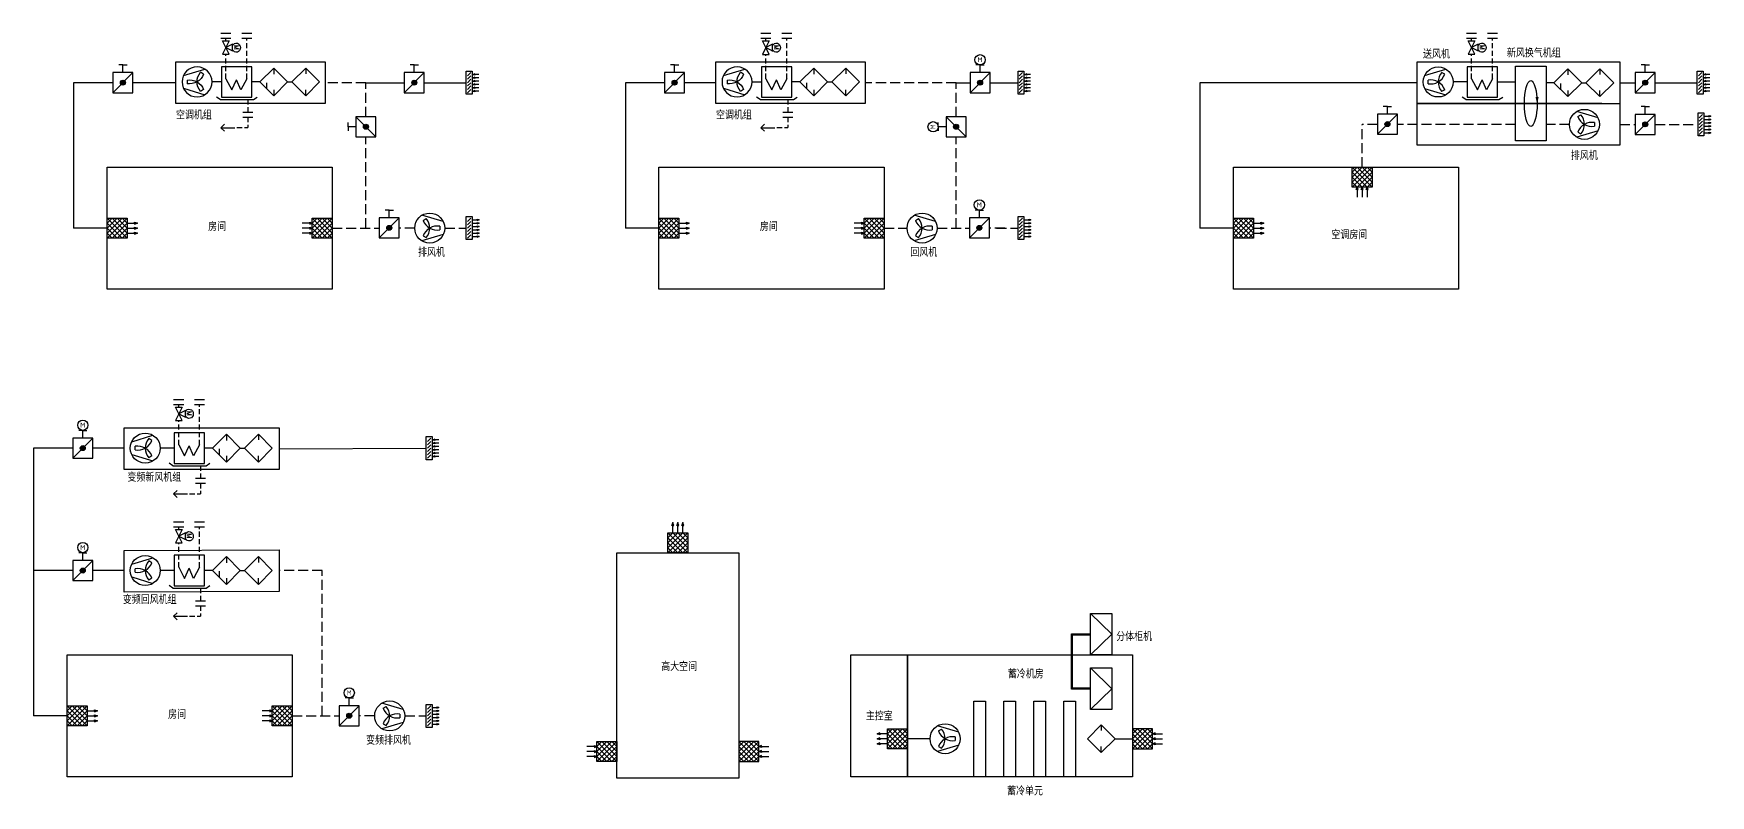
# Model space of a CAD drawing. Header units: inches. Extents: x 1044 to 2709, y -766 to 18.
# Drawn here: x 1871 to 2709, y -630 to -249 of the extents above; entities that cross this region are included whole.
import ezdxf
from ezdxf.enums import TextEntityAlignment as Align

# ---------------------------------------------------------------- set-up
doc = ezdxf.new("R2010")
doc.units = ezdxf.units.IN
doc.header["$MEASUREMENT"] = 0
doc.linetypes.add('DASHEDX2', pattern=[38.1, 25.4, -12.7])
doc.linetypes.add('DASHEDX3', pattern=[7, 5, -2])
for name, color, linetype in [('05Basic', 3, 'Continuous'), ('DUCT', 1, 'Continuous'), ('INST', 7, 'Continuous'), ('SB', 3, 'Continuous'), ('TBasic', 2, 'Continuous'), ('通风设备', 3, 'Continuous')]:
    doc.layers.add(name, color=color, linetype=linetype)
doc.styles.add('HZ', font='txt_____.ttf', dxfattribs={"width": 0.7, "bigfont": 'HZTXT'})
doc.styles.add('ISOCP', font='isocpeur.ttf')
doc.styles.add('romans', font='romans.shx', dxfattribs={"width": 0.7, "bigfont": 'hz.shx'})

# ---------------------------------------------------------------- blocks, each defined once
blk = doc.blocks.new('ms1861')
at = {"color": 0}
for p, q in [((0, 5), (10, -5)), ((0, -5), (10, 5)), ((0, -2.5), (7.5, 5)), ((0, 0), (5, 5)), ((0, 2.5), (2.5, 5)), ((0, 5), (10, 5)), ((0, -5), (0, 5)), ((0, 2.5), (0, 5)), ((0, 2.5), (0, 5)), ((0, 2.5), (7.5, -5)), ((0, 0), (5, -5)), ((10, -2.5), (2.5, 5)), ((2.5, -5), (10, 2.5)), ((5, 5), (10, 0)), ((5, -5), (10, 0)), ((7.5, 5), (10, 2.5)), ((10, 5), (10, -5)), ((11.25, 3), (10, 2.5)), ((10, 2.5), (15, 2.5)), ((11.25, 2), (10, 2.5)), ((11.25, 0.5), (10, 0)), ((10, 0), (15, 0)), ((11.25, -0.5), (10, 0)), ((11.25, 2.5), (11.25, 3)), ((11.25, 2.5), (11.25, 2)), ((11.25, 0), (11.25, 0.5)), ((11.25, 0), (11.25, -0.5)), ((0, -2.5), (2.5, -5)), ((10, -5), (0, -5)), ((7.5, -5), (10, -2.5)), ((11.25, -2), (10, -2.5)), ((10, -2.5), (15, -2.5)), ((11.25, -3), (10, -2.5)), ((11.25, -2.5), (11.25, -2)), ((11.25, -2.5), (11.25, -3))]:
    blk.add_line(p, q, dxfattribs=at)
for p in [(10, 2.5), (10, 0), (10, -2.5)]:
    blk.add_point(p, dxfattribs=at)
blk = doc.blocks.new('ms1862')
at = {"color": 0}
for p, q in [((0, 5), (10, 5)), ((0, 2.5), (2.5, 5)), ((0, 0), (5, 5)), ((0, -2.5), (7.5, 5)), ((0, -5), (10, 5)), ((0, 5), (10, -5)), ((0, -5), (0, 5)), ((0, 2.5), (0, 5)), ((0, 2.5), (0, 5)), ((0, 2.5), (7.5, -5)), ((0, 0), (5, -5)), ((10, -2.5), (2.5, 5)), ((2.5, -5), (10, 2.5)), ((5, 5), (10, 0)), ((5, -5), (10, 0)), ((7.5, 5), (10, 2.5)), ((10, 5), (10, -5)), ((10, 2.5), (15, 2.5)), ((10, 0), (15, 0)), ((13.75, 3), (15, 2.5)), ((13.75, 2.5), (13.75, 3)), ((13.75, 2), (15, 2.5)), ((13.75, 2.5), (13.75, 2)), ((13.75, 0.5), (15, 0)), ((13.75, 0), (13.75, 0.5)), ((13.75, 0), (13.75, -0.5)), ((13.75, -0.5), (15, 0)), ((0, -2.5), (2.5, -5)), ((10, -5), (0, -5)), ((7.5, -5), (10, -2.5)), ((10, -2.5), (15, -2.5)), ((13.75, -2), (15, -2.5)), ((13.75, -2.5), (13.75, -2)), ((13.75, -3), (15, -2.5)), ((13.75, -2.5), (13.75, -3))]:
    blk.add_line(p, q, dxfattribs=at)
for p in [(10, 0), (15, 2.5), (15, 0), (10, -2.5), (15, -2.5)]:
    blk.add_point(p, dxfattribs=at)
blk = doc.blocks.new('ms1008_k01')
at = {"color": 0}
for p, q in [((-3.22, 6.77), (-6.42, -3.88)), ((-0.89, 5), (0.91, 5)), ((3.22, 6.77), (6.42, -3.88)), ((-3.86, -3.3), (-4.77, -1.75)), ((3.86, -3.3), (4.77, -1.75))]:
    blk.add_line(p, q, dxfattribs=at)
blk.add_circle((0, 0), 7.5, dxfattribs=at)
for centre, start, end in [((0.05, -7.5), 90.36903, 129.9804), ((-6.52, 3.71), 290.79204, 330.36903), ((6.5, 3.73), 170.2818, 209.8588), ((-6.49, 3.77), 329.8588, 9.47016), ((-0.05, -7.5), 50.0196, 89.63097), ((6.52, 3.71), 209.63097, 249.20796)]:
    blk.add_arc(centre, 7.5, start, end, dxfattribs=at)
blk = doc.blocks.new('ms1401')
at = {"color": 0}
for p, q in [((10, 0), (0, 0)), ((7.5, 2.5), (10, 0)), ((10, 0), (7.5, -2.5))]:
    blk.add_line(p, q, dxfattribs=at)
blk = doc.blocks.new('ms0205')
at = {"color": 0}
for p, q in [((-1.25, 2.5), (-1.25, -2.5)), ((1.25, 2.5), (1.25, -2.5))]:
    blk.add_line(p, q, dxfattribs=at)
blk = doc.blocks.new('A$C429442C1')
blk.add_hatch(color=256).paths.add_polyline_path([(1.5, 0.8, 1), (0, 0.8, 1)])

msp = doc.modelspace()

# ---------------------------------------------------------------- hatches: boundary and pattern name
h = msp.add_hatch(color=256)
h.dxf.hatch_style = 1
h.paths.add_polyline_path([(2623.41, -280.47), (2622.62, -283.78), (2622.62, -280.47)])
h.paths.add_polyline_path([(2622.62, -280.47), (2622.62, -283.78), (2621.83, -280.47)])

# ---------------------------------------------------------------- linework, layer by layer
at = {"color": 3, "linetype": 'DASHEDX2', "ltscale": 0.1}
for p, q in [((1967.4, -252.45), (1967.4, -251.23)), ((1967.4, -252.45), (1967.4, -251.23)), ((1977.79, -271.28), (1977.79, -251.23)), ((2237.25, -252.45), (2237.25, -251.23)), ((2237.25, -252.45), (2237.25, -251.23)), ((2247.65, -271.28), (2247.65, -251.23)), ((2589.89, -252.45), (2589.89, -251.23)), ((2589.89, -252.45), (2589.89, -251.23)), ((2600.29, -271.28), (2600.29, -251.23)), ((1967.4, -271.28), (1967.4, -259.11)), ((2237.25, -271.28), (2237.25, -259.12)), ((2589.89, -271.28), (2589.89, -259.11)), ((1978.38, -281.72), (1978.38, -288.02)), ((2248.24, -281.72), (2248.24, -288.02)), ((1978.38, -290.52), (1978.38, -295.74)), ((2248.24, -290.52), (2248.24, -295.74)), ((1972.87, -295.74), (1978.38, -295.74)), ((2242.73, -295.74), (2248.24, -295.74)), ((1943.75, -435.43), (1943.75, -434.21)), ((1943.75, -435.43), (1943.75, -434.21)), ((1954.15, -454.26), (1954.15, -434.21)), ((1943.75, -454.26), (1943.75, -442.1)), ((1954.74, -464.71), (1954.74, -471.01)), ((1954.74, -473.51), (1954.74, -478.73)), ((1949.23, -478.73), (1954.74, -478.73)), ((1943.75, -496.6), (1943.75, -495.38)), ((1943.75, -496.6), (1943.75, -495.38)), ((1954.15, -515.43), (1954.15, -495.38)), ((1943.75, -515.43), (1943.75, -503.27)), ((1954.74, -525.88), (1954.74, -532.18)), ((1954.74, -534.68), (1954.74, -539.9)), ((1949.23, -539.9), (1954.74, -539.9))]:
    msp.add_line(p, q, dxfattribs=at)
for p, q in [((1967.4, -255.78), (1965.73, -252.45)), ((1965.73, -252.45), (1969.06, -252.45)), ((1967.4, -255.78), (1965.73, -259.11)), ((1965.73, -259.11), (1969.06, -259.11)), ((1969.06, -252.45), (1967.4, -255.78)), ((1970.73, -254.11), (1967.4, -255.78)), ((1969.06, -259.11), (1967.4, -255.78)), ((1967.4, -255.78), (1970.73, -257.45)), ((1970.73, -257.61), (1970.73, -253.93)), ((2237.25, -255.78), (2235.59, -252.45)), ((2235.59, -252.45), (2238.92, -252.45)), ((2237.25, -255.78), (2235.59, -259.12)), ((2235.59, -259.12), (2238.92, -259.12)), ((2238.92, -252.45), (2237.25, -255.78)), ((2240.59, -254.12), (2237.25, -255.78)), ((2238.92, -259.12), (2237.25, -255.78)), ((2237.25, -255.78), (2240.59, -257.45)), ((2240.59, -257.62), (2240.59, -253.94)), ((2589.89, -255.78), (2588.23, -252.45)), ((2588.23, -252.45), (2591.56, -252.45)), ((2589.89, -255.78), (2588.23, -259.11)), ((2588.23, -259.11), (2591.56, -259.11)), ((2591.56, -252.45), (2589.89, -255.78)), ((2593.23, -254.11), (2589.89, -255.78)), ((2591.56, -259.11), (2589.89, -255.78)), ((2589.89, -255.78), (2593.23, -257.45)), ((2593.23, -257.61), (2593.23, -253.93)), ((2562.65, -262.86), (2663.94, -262.86)), ((2562.65, -283.69), (2562.65, -262.86)), ((2663.94, -262.86), (2663.94, -283.69)), ((2654.91, -283.69), (2562.65, -283.69)), ((2562.65, -283.69), (2663.94, -283.69)), ((2562.65, -304.53), (2562.65, -283.69)), ((2663.94, -283.69), (2663.94, -304.53)), ((2663.94, -304.53), (2562.65, -304.53)), ((1943.75, -438.77), (1942.09, -435.43)), ((1942.09, -435.43), (1945.42, -435.43)), ((1945.42, -435.43), (1943.75, -438.77)), ((1943.75, -438.77), (1942.09, -442.1)), ((1942.09, -442.1), (1945.42, -442.1)), ((1947.09, -437.1), (1943.75, -438.77)), ((1945.42, -442.1), (1943.75, -438.77)), ((1943.75, -438.77), (1947.09, -440.43)), ((1947.09, -440.6), (1947.09, -436.92)), ((1943.75, -499.94), (1942.09, -496.6)), ((1942.09, -496.6), (1945.42, -496.6)), ((1943.75, -499.94), (1942.09, -503.27)), ((1945.42, -496.6), (1943.75, -499.94)), ((1947.09, -498.27), (1943.75, -499.94)), ((1945.42, -503.27), (1943.75, -499.94)), ((1943.75, -499.94), (1947.09, -501.6)), ((1947.09, -501.77), (1947.09, -498.09)), ((1942.09, -503.27), (1945.42, -503.27))]:
    msp.add_line(p, q)
at = {"color": 3}
for p, q in [((1980.36, -265.32), (1965.12, -265.32)), ((1965.12, -265.32), (1965.12, -280.57)), ((1980.36, -280.57), (1980.36, -265.32)), ((2250.22, -265.32), (2234.98, -265.32)), ((2234.98, -265.32), (2234.98, -280.57)), ((2250.22, -280.57), (2250.22, -265.32)), ((2602.86, -265.32), (2587.62, -265.32)), ((2587.62, -265.32), (2587.62, -280.57)), ((2602.86, -280.57), (2602.86, -265.32)), ((1967.4, -271.28), (1970.37, -276.84)), ((1970.37, -276.84), (1972.59, -271.83)), ((1974.82, -276.84), (1972.59, -271.83)), ((1977.79, -271.28), (1974.82, -276.84)), ((2237.25, -271.28), (2240.22, -276.85)), ((2240.22, -276.85), (2242.45, -271.83)), ((2244.68, -276.85), (2242.45, -271.83)), ((2247.65, -271.28), (2244.68, -276.85)), ((2589.89, -271.28), (2592.86, -276.84)), ((2592.86, -276.84), (2595.09, -271.83)), ((2597.32, -276.84), (2595.09, -271.83)), ((2600.29, -271.28), (2597.32, -276.84)), ((1964.51, -281.72), (1962.6, -280.45)), ((1964.51, -281.72), (1981.09, -281.72)), ((1965.12, -280.57), (1980.36, -280.57)), ((1981.09, -281.72), (1983, -280.45)), ((2234.37, -281.73), (2232.46, -280.45)), ((2234.37, -281.73), (2250.95, -281.73)), ((2234.98, -280.57), (2250.22, -280.57)), ((2250.95, -281.73), (2252.86, -280.45)), ((2587.01, -281.72), (2585.1, -280.45)), ((2587.01, -281.72), (2603.58, -281.72)), ((2587.62, -280.57), (2602.86, -280.57)), ((2603.58, -281.72), (2605.49, -280.45)), ((1956.72, -448.31), (1941.48, -448.31)), ((1941.48, -448.31), (1941.48, -463.55)), ((1956.72, -463.55), (1956.72, -448.31)), ((1943.75, -454.26), (1946.72, -459.83)), ((1946.72, -459.83), (1948.95, -454.82)), ((1951.18, -459.83), (1948.95, -454.82)), ((1954.15, -454.26), (1951.18, -459.83)), ((1940.87, -464.71), (1938.96, -463.44)), ((1940.87, -464.71), (1957.44, -464.71)), ((1941.48, -463.55), (1956.72, -463.55)), ((1957.44, -464.71), (1959.36, -463.44)), ((1956.72, -509.48), (1941.48, -509.48)), ((1941.48, -509.48), (1941.48, -524.72)), ((1956.72, -524.72), (1956.72, -509.48)), ((1943.75, -515.43), (1946.72, -521)), ((1946.72, -521), (1948.95, -515.99)), ((1951.18, -521), (1948.95, -515.99)), ((1954.15, -515.43), (1951.18, -521)), ((1940.87, -525.88), (1938.96, -524.61)), ((1940.87, -525.88), (1957.44, -525.88)), ((1941.48, -524.72), (1956.72, -524.72)), ((1957.44, -525.88), (1959.36, -524.61)), ((2399.45, -538.57), (2410.15, -548.94)), ((2389.92, -576.39), (2389.92, -548.69)), ((2389.92, -548.69), (2399.45, -548.69)), ((2390.42, -575.89), (2390.42, -549.19)), ((2390.42, -549.19), (2399.45, -549.19)), ((2410.15, -548.94), (2399.45, -559.3)), ((2399.45, -565.78), (2410.15, -576.14)), ((2399.45, -576.39), (2389.92, -576.39)), ((2399.45, -575.89), (2390.42, -575.89)), ((2410.15, -576.14), (2399.45, -586.51))]:
    msp.add_line(p, q, dxfattribs=at)
at = {"color": 3, "linetype": 'Continuous'}
for p, q in [((1920.87, -268.28), (1910.87, -278.28)), ((2066.51, -268.28), (2056.51, -278.28)), ((2196.6, -268.28), (2186.6, -278.28)), ((2349.24, -268.28), (2339.24, -278.28)), ((2681.69, -268.28), (2671.69, -278.28)), ((2032.35, -290.31), (2042.35, -300.31)), ((2327.24, -290.31), (2337.24, -300.31)), ((2552.84, -289.01), (2542.84, -299.01)), ((2681.69, -289.11), (2671.69, -299.11)), ((2054, -340.85), (2044, -350.85)), ((2348.89, -340.85), (2338.89, -350.85)), ((1900.85, -450.93), (1890.85, -460.93)), ((1900.85, -512.1), (1890.85, -522.1)), ((2033.98, -584.67), (2023.98, -594.67))]:
    msp.add_line(p, q, dxfattribs=at)
for points in [[(1942.4, -262.86), (2016.91, -262.86), (2016.91, -283.69), (1942.4, -283.69)], [(2212.25, -262.86), (2286.77, -262.86), (2286.77, -283.7), (2212.25, -283.7)], [(1908.01, -315.48), (2020.53, -315.48), (2020.53, -376.43), (1908.01, -376.43)], [(2183.74, -315.48), (2296.26, -315.48), (2296.26, -376.43), (2183.74, -376.43)], [(2470.87, -315.48), (2583.39, -315.48), (2583.39, -376.43), (2470.87, -376.43)], [(1916.51, -445.85), (1993.98, -445.8), (1993.98, -466.64), (1916.51, -466.68)], [(1916.51, -507.02), (1993.98, -506.68), (1993.98, -527.52), (1916.51, -527.85)], [(2162.75, -620.81), (2162.75, -508.29), (2223.7, -508.29), (2223.7, -620.81)], [(1887.99, -559.3), (2000.51, -559.3), (2000.51, -620.25), (1887.99, -620.25)], [(2279.65, -559.3), (2307.95, -559.3), (2307.95, -620.25), (2279.65, -620.25)], [(2307.95, -559.3), (2420.47, -559.3), (2420.47, -620.25), (2307.95, -620.25)], [(2341.15, -582.4), (2346.89, -582.4), (2346.89, -620.25), (2341.15, -620.25)], [(2356.15, -582.4), (2361.89, -582.4), (2361.89, -620.25), (2356.15, -620.25)], [(2371.15, -582.4), (2376.89, -582.4), (2376.89, -620.25), (2371.15, -620.25)], [(2386.15, -582.4), (2391.89, -582.4), (2391.89, -620.25), (2386.15, -620.25)]]:
    msp.add_lwpolyline(points, close=True)
at = {"color": 3}
for points in [[(2611.86, -265.1), (2627.1, -265.1), (2627.1, -302.29), (2611.86, -302.29)], [(2399.45, -538.57), (2410.15, -538.57), (2410.15, -559.3), (2399.45, -559.3)], [(2399.45, -565.78), (2410.15, -565.78), (2410.15, -586.51), (2399.45, -586.51)]]:
    msp.add_lwpolyline(points, close=True, dxfattribs=at)
at = {"color": 3, "linetype": 'Continuous'}
for centre, radius in [((1915.87, -273.28), 1.25), ((1915.87, -273.28), 1.12), ((1915.87, -273.28), 1), ((1915.87, -273.28), 0.875), ((1915.87, -273.28), 0.75), ((1915.87, -273.28), 0.625), ((1915.87, -273.28), 0.5), ((1915.87, -273.28), 0.375), ((1915.87, -273.28), 0.25), ((1915.87, -273.28), 0.125), ((2061.51, -273.28), 1.25), ((2061.51, -273.28), 1.12), ((2061.51, -273.28), 1), ((2061.51, -273.28), 0.875), ((2061.51, -273.28), 0.75), ((2061.51, -273.28), 0.625), ((2061.51, -273.28), 0.5), ((2061.51, -273.28), 0.375), ((2061.51, -273.28), 0.25), ((2061.51, -273.28), 0.125), ((2191.6, -273.28), 1.25), ((2191.6, -273.28), 1.12), ((2191.6, -273.28), 1), ((2191.6, -273.28), 0.875), ((2191.6, -273.28), 0.75), ((2191.6, -273.28), 0.625), ((2191.6, -273.28), 0.5), ((2191.6, -273.28), 0.375), ((2191.6, -273.28), 0.25), ((2191.6, -273.28), 0.125), ((2344.24, -273.28), 1.25), ((2344.24, -273.28), 1.12), ((2344.24, -273.28), 1), ((2344.24, -273.28), 0.875), ((2344.24, -273.28), 0.75), ((2344.24, -273.28), 0.625), ((2344.24, -273.28), 0.5), ((2344.24, -273.28), 0.375), ((2344.24, -273.28), 0.25), ((2344.24, -273.28), 0.125), ((2676.69, -273.28), 1.25), ((2676.69, -273.28), 1.12), ((2676.69, -273.28), 1), ((2676.69, -273.28), 0.875), ((2676.69, -273.28), 0.75), ((2676.69, -273.28), 0.625), ((2676.69, -273.28), 0.5), ((2676.69, -273.28), 0.375), ((2676.69, -273.28), 0.25), ((2676.69, -273.28), 0.125), ((2547.84, -294.01), 1.25), ((2547.84, -294.01), 1.12), ((2547.84, -294.01), 1), ((2547.84, -294.01), 0.875), ((2547.84, -294.01), 0.75), ((2676.69, -294.11), 1.25), ((2676.69, -294.11), 1.12), ((2676.69, -294.11), 1), ((2676.69, -294.11), 0.875), ((2037.35, -295.31), 1.25), ((2037.35, -295.31), 1.12), ((2037.35, -295.31), 1), ((2037.35, -295.31), 0.875), ((2037.35, -295.31), 0.75), ((2037.35, -295.31), 0.625), ((2037.35, -295.31), 0.5), ((2037.35, -295.31), 0.375), ((2037.35, -295.31), 0.25), ((2037.35, -295.31), 0.125), ((2332.24, -295.31), 1.25), ((2332.24, -295.31), 1.12), ((2332.24, -295.31), 1), ((2332.24, -295.31), 0.875), ((2332.24, -295.31), 0.75), ((2332.24, -295.31), 0.625), ((2332.24, -295.31), 0.5), ((2332.24, -295.31), 0.375), ((2332.24, -295.31), 0.25), ((2332.24, -295.31), 0.125), ((2547.84, -294.01), 0.625), ((2547.84, -294.01), 0.5), ((2547.84, -294.01), 0.375), ((2547.84, -294.01), 0.25), ((2547.84, -294.01), 0.125), ((2676.69, -294.11), 0.75), ((2676.69, -294.11), 0.625), ((2676.69, -294.11), 0.5), ((2676.69, -294.11), 0.375), ((2676.69, -294.11), 0.25), ((2676.69, -294.11), 0.125), ((2049, -345.85), 1.25), ((2049, -345.85), 1.12), ((2049, -345.85), 1), ((2049, -345.85), 0.875), ((2049, -345.85), 0.75), ((2049, -345.85), 0.625), ((2049, -345.85), 0.5), ((2049, -345.85), 0.375), ((2049, -345.85), 0.25), ((2049, -345.85), 0.125), ((2343.89, -345.85), 1.25), ((2343.89, -345.85), 1.12), ((2343.89, -345.85), 1), ((2343.89, -345.85), 0.875), ((2343.89, -345.85), 0.75), ((2343.89, -345.85), 0.625), ((2343.89, -345.85), 0.5), ((2343.89, -345.85), 0.375), ((2343.89, -345.85), 0.25), ((2343.89, -345.85), 0.125), ((1895.85, -455.93), 1.25), ((1895.85, -455.93), 1.12), ((1895.85, -455.93), 1), ((1895.85, -455.93), 0.875), ((1895.85, -455.93), 0.75), ((1895.85, -455.93), 0.625), ((1895.85, -455.93), 0.5), ((1895.85, -455.93), 0.375), ((1895.85, -455.93), 0.25), ((1895.85, -455.93), 0.125), ((1895.85, -517.1), 1.25), ((1895.85, -517.1), 1.12), ((1895.85, -517.1), 1), ((1895.85, -517.1), 0.875), ((1895.85, -517.1), 0.75), ((1895.85, -517.1), 0.625), ((1895.85, -517.1), 0.5), ((1895.85, -517.1), 0.375), ((1895.85, -517.1), 0.25), ((1895.85, -517.1), 0.125), ((2028.98, -589.67), 1.25), ((2028.98, -589.67), 1.12), ((2028.98, -589.67), 1), ((2028.98, -589.67), 0.875), ((2028.98, -589.67), 0.75), ((2028.98, -589.67), 0.625), ((2028.98, -589.67), 0.5), ((2028.98, -589.67), 0.375), ((2028.98, -589.67), 0.25), ((2028.98, -589.67), 0.125)]:
    msp.add_circle(centre, radius, dxfattribs=at)
at = {"extrusion": (0, 0, -1)}
for centre in [(1972.6, -255.78), (2242.46, -255.78), (2595.1, -255.78), (1948.96, -438.77), (1948.96, -499.94)]:
    msp.add_ellipse(centre, major_axis=(0, -2.29), ratio=0.910813, start_param=2.028242, end_param=7.396536, dxfattribs=at)
msp.add_ellipse((2619.45, -283.69), major_axis=(0, 11.42), ratio=0.280256)
at = {"layer": 'DUCT', "color": 1, "linetype": 'DASHEDX3'}
for p, q in [((2037.35, -273.28), (2016.91, -273.28)), ((2037.35, -290.31), (2037.35, -273.28)), ((2332.24, -273.28), (2286.77, -273.28)), ((2332.24, -290.31), (2332.24, -273.28)), ((2037.35, -345.95), (2037.35, -300.31)), ((2332.24, -345.95), (2332.24, -300.31)), ((2535.25, -315.48), (2535.25, -294.11)), ((2542.84, -294.11), (2535.25, -294.11)), ((2611.86, -294.11), (2552.84, -294.11)), ((2638.79, -294.11), (2627.1, -294.11)), ((2663.94, -294.11), (2671.69, -294.11)), ((2681.69, -294.11), (2702.69, -294.11)), ((2020.53, -345.95), (2044, -345.95)), ((2061.71, -345.95), (2054, -345.95)), ((2076.71, -345.95), (2087.51, -345.95)), ((2296.26, -345.95), (2307.76, -345.95)), ((2322.76, -345.95), (2338.89, -345.95)), ((2356.6, -345.95), (2348.89, -345.95)), ((2352.45, -345.95), (2363.25, -345.95)), ((2015.42, -517.1), (1993.98, -517.1)), ((2015.42, -589.77), (2015.42, -517.1)), ((2000.51, -589.77), (2023.98, -589.77)), ((2041.7, -589.77), (2033.98, -589.77)), ((2056.7, -589.77), (2067.5, -589.77))]:
    msp.add_line(p, q, dxfattribs=at)
at = {"layer": 'DUCT', "color": 1, "linetype": 'DASHEDX3', "ltscale": 0.05}
for p, q in [((2587.62, -272.94), (2580.68, -272.94)), ((1941.48, -455.93), (1934.54, -455.93)), ((1941.48, -517.1), (1934.54, -517.1))]:
    msp.add_line(p, q, dxfattribs=at)
at = {"layer": 'INST', "color": 1}
for p, q in [((1891.24, -273.28), (1891.24, -345.95)), ((1910.87, -273.28), (1891.24, -273.28)), ((1942.4, -273.28), (1920.87, -273.28)), ((1965.12, -272.94), (1960.43, -272.94)), ((1984.32, -272.94), (1980.36, -272.94)), ((1998.2, -272.94), (2000.31, -272.94)), ((2037.35, -273.28), (2056.51, -273.28)), ((2066.51, -273.28), (2087.51, -273.28)), ((2186.6, -273.28), (2166.97, -273.28)), ((2166.97, -273.28), (2166.97, -345.95)), ((2212.25, -273.28), (2196.6, -273.28)), ((2234.98, -272.95), (2230.29, -272.95)), ((2254.18, -272.94), (2250.22, -272.94)), ((2268.06, -272.94), (2270.17, -272.94)), ((2332.24, -273.28), (2339.24, -273.28)), ((2349.24, -273.28), (2363.25, -273.28)), ((2454.1, -273.28), (2454.1, -345.95)), ((2562.65, -273.28), (2454.1, -273.28)), ((2602.86, -272.94), (2611.86, -272.94)), ((2631.06, -273.28), (2627.1, -273.28)), ((2644.94, -273.28), (2647.05, -273.28)), ((2663.94, -273.28), (2671.69, -273.28)), ((2681.69, -273.28), (2702.69, -273.28)), ((1908.01, -345.95), (1891.24, -345.95)), ((2183.74, -345.95), (2166.97, -345.95)), ((2470.87, -345.95), (2454.1, -345.95)), ((1871.22, -455.93), (1871.22, -589.77)), ((1890.85, -455.93), (1871.22, -455.93)), ((1916.51, -455.93), (1900.85, -455.93)), ((1960.68, -455.93), (1956.72, -455.93)), ((1974.56, -455.93), (1976.67, -455.93)), ((1993.98, -456.22), (2067.5, -455.93)), ((1890.85, -517.1), (1871.22, -517.1)), ((1916.51, -517.1), (1900.85, -517.1)), ((1960.68, -517.1), (1956.72, -517.1)), ((1974.56, -517.1), (1976.67, -517.1)), ((1887.99, -589.77), (1871.22, -589.77)), ((2319.29, -601.14), (2307.95, -601.15)), ((2411.74, -601.15), (2420.47, -601.15))]:
    msp.add_line(p, q, dxfattribs=at)
at = {"layer": '通风设备', "color": 3, "linetype": 'Continuous'}
for p, q in [((1915.87, -264.38), (1913.8, -264.38)), ((1915.87, -264.38), (1917.93, -264.38)), ((2061.51, -264.38), (2059.44, -264.38)), ((2061.51, -264.38), (2063.58, -264.38)), ((2191.6, -264.38), (2189.53, -264.38)), ((2191.6, -264.38), (2193.67, -264.38)), ((2344.24, -264.38), (2342.17, -264.38)), ((2344.24, -264.38), (2346.31, -264.38)), ((2676.69, -264.38), (2674.62, -264.38)), ((2676.69, -264.38), (2678.75, -264.38)), ((1910.87, -268.28), (1910.87, -278.28)), ((1920.87, -268.28), (1910.87, -268.28)), ((1920.87, -278.28), (1920.87, -268.28)), ((2056.51, -268.28), (2056.51, -278.28)), ((2066.51, -268.28), (2056.51, -268.28)), ((2066.51, -278.28), (2066.51, -268.28)), ((2186.6, -268.28), (2186.6, -278.28)), ((2196.6, -268.28), (2186.6, -268.28)), ((2196.6, -278.28), (2196.6, -268.28)), ((2339.24, -268.28), (2339.24, -278.28)), ((2349.24, -268.28), (2339.24, -268.28)), ((2349.24, -278.28), (2349.24, -268.28)), ((2671.69, -268.28), (2671.69, -278.28)), ((2681.69, -268.28), (2671.69, -268.28)), ((2681.69, -278.28), (2681.69, -268.28)), ((1910.87, -278.28), (1920.87, -278.28)), ((2056.51, -278.28), (2066.51, -278.28)), ((2186.6, -278.28), (2196.6, -278.28)), ((2339.24, -278.28), (2349.24, -278.28)), ((2671.69, -278.28), (2681.69, -278.28)), ((2028.45, -295.31), (2028.45, -293.25)), ((2042.35, -290.31), (2032.35, -290.31)), ((2032.35, -290.31), (2032.35, -300.31)), ((2042.35, -300.31), (2042.35, -290.31)), ((2323.34, -295.31), (2323.34, -293.25)), ((2337.24, -290.31), (2327.24, -290.31)), ((2327.24, -290.31), (2327.24, -300.31)), ((2337.24, -300.31), (2337.24, -290.31)), ((2542.84, -289.01), (2542.84, -299.01)), ((2552.84, -289.01), (2542.84, -289.01)), ((2547.84, -285.11), (2545.77, -285.11)), ((2547.84, -285.11), (2549.91, -285.11)), ((2552.84, -299.01), (2552.84, -289.01)), ((2671.69, -289.11), (2671.69, -299.11)), ((2681.69, -289.11), (2671.69, -289.11)), ((2676.69, -285.21), (2674.62, -285.21)), ((2676.69, -285.21), (2678.75, -285.21)), ((2681.69, -299.11), (2681.69, -289.11)), ((2028.45, -295.31), (2028.45, -297.38)), ((2032.35, -300.31), (2042.35, -300.31)), ((2323.34, -295.31), (2323.34, -297.38)), ((2327.24, -300.31), (2337.24, -300.31)), ((2542.84, -299.01), (2552.84, -299.01)), ((2671.69, -299.11), (2681.69, -299.11)), ((2044, -340.85), (2044, -350.85)), ((2054, -340.85), (2044, -340.85)), ((2049, -336.95), (2046.93, -336.95)), ((2049, -336.95), (2051.07, -336.95)), ((2054, -350.85), (2054, -340.85)), ((2338.89, -340.85), (2338.89, -350.85)), ((2348.89, -340.85), (2338.89, -340.85)), ((2343.89, -336.95), (2341.82, -336.95)), ((2343.89, -336.95), (2345.96, -336.95)), ((2348.89, -350.85), (2348.89, -340.85)), ((2044, -350.85), (2054, -350.85)), ((2338.89, -350.85), (2348.89, -350.85)), ((1890.85, -450.93), (1890.85, -460.93)), ((1900.85, -450.93), (1890.85, -450.93)), ((1895.85, -447.03), (1893.78, -447.03)), ((1895.85, -447.03), (1897.92, -447.03)), ((1900.85, -460.93), (1900.85, -450.93)), ((1890.85, -460.93), (1900.85, -460.93)), ((1895.85, -508.2), (1893.78, -508.2)), ((1895.85, -508.2), (1897.92, -508.2)), ((1890.85, -512.1), (1890.85, -522.1)), ((1900.85, -512.1), (1890.85, -512.1)), ((1900.85, -522.1), (1900.85, -512.1)), ((1890.85, -522.1), (1900.85, -522.1)), ((2023.98, -584.67), (2023.98, -594.67)), ((2033.98, -584.67), (2023.98, -584.67)), ((2028.98, -580.77), (2026.91, -580.77)), ((2028.98, -580.77), (2031.05, -580.77)), ((2033.98, -594.67), (2033.98, -584.67)), ((2023.98, -594.67), (2033.98, -594.67))]:
    msp.add_line(p, q, dxfattribs=at)
at = {"layer": '通风设备', "color": 3}
for p, q in [((1915.87, -268.28), (1915.87, -264.38)), ((2061.51, -268.28), (2061.51, -264.38)), ((2087.51, -267.52), (2090.39, -267.52)), ((2087.51, -279.04), (2087.51, -267.52)), ((2090.39, -267.52), (2090.39, -279.04)), ((2191.6, -268.28), (2191.6, -264.38)), ((2344.24, -268.28), (2344.24, -264.38)), ((2363.25, -267.52), (2366.13, -267.52)), ((2363.25, -279.04), (2363.25, -267.52)), ((2366.13, -267.52), (2366.13, -279.04)), ((2676.69, -268.28), (2676.69, -264.38)), ((2702.69, -267.52), (2705.57, -267.52)), ((2702.69, -279.04), (2702.69, -267.52)), ((2705.57, -267.52), (2705.57, -279.04)), ((2089.79, -268.28), (2088.12, -269.94)), ((2089.79, -269.94), (2088.12, -271.61)), ((2089.79, -271.61), (2088.12, -273.28)), ((2089.79, -273.28), (2088.12, -274.94)), ((2089.79, -274.94), (2088.12, -276.61)), ((2091.84, -268.85), (2091.01, -269.18)), ((2093.73, -269.18), (2091.01, -269.18)), ((2091.84, -269.51), (2091.01, -269.18)), ((2091.84, -270.51), (2091.01, -270.85)), ((2093.73, -270.85), (2091.01, -270.85)), ((2091.84, -271.18), (2091.01, -270.85)), ((2091.84, -272.18), (2091.01, -272.51)), ((2093.73, -272.51), (2091.01, -272.51)), ((2091.84, -272.85), (2091.01, -272.51)), ((2091.84, -273.85), (2091.01, -274.18)), ((2093.73, -274.18), (2091.01, -274.18)), ((2091.84, -274.51), (2091.01, -274.18)), ((2091.84, -275.51), (2091.01, -275.85)), ((2093.73, -275.85), (2091.01, -275.85)), ((2091.84, -276.18), (2091.01, -275.85)), ((2091.84, -269.18), (2091.84, -268.85)), ((2091.84, -269.18), (2091.84, -269.51)), ((2091.84, -270.85), (2091.84, -270.51)), ((2091.84, -270.85), (2091.84, -271.18)), ((2091.84, -272.51), (2091.84, -272.18)), ((2091.84, -272.51), (2091.84, -272.85)), ((2091.84, -274.18), (2091.84, -273.85)), ((2091.84, -274.18), (2091.84, -274.51)), ((2091.84, -275.85), (2091.84, -275.51)), ((2091.84, -275.85), (2091.84, -276.18)), ((2365.52, -268.28), (2363.85, -269.94)), ((2365.52, -269.94), (2363.85, -271.61)), ((2365.52, -271.61), (2363.85, -273.28)), ((2365.52, -273.28), (2363.85, -274.94)), ((2365.52, -274.94), (2363.85, -276.61)), ((2367.57, -268.85), (2366.74, -269.18)), ((2369.46, -269.18), (2366.74, -269.18)), ((2367.57, -269.51), (2366.74, -269.18)), ((2367.57, -270.51), (2366.74, -270.85)), ((2369.46, -270.85), (2366.74, -270.85)), ((2367.57, -271.18), (2366.74, -270.85)), ((2367.57, -272.18), (2366.74, -272.51)), ((2369.46, -272.51), (2366.74, -272.51)), ((2367.57, -272.85), (2366.74, -272.51)), ((2367.57, -273.85), (2366.74, -274.18)), ((2369.46, -274.18), (2366.74, -274.18)), ((2367.57, -274.51), (2366.74, -274.18)), ((2367.57, -275.51), (2366.74, -275.85)), ((2369.46, -275.85), (2366.74, -275.85)), ((2367.57, -276.18), (2366.74, -275.85)), ((2367.57, -269.18), (2367.57, -268.85)), ((2367.57, -269.18), (2367.57, -269.51)), ((2367.57, -270.85), (2367.57, -270.51)), ((2367.57, -270.85), (2367.57, -271.18)), ((2367.57, -272.51), (2367.57, -272.18)), ((2367.57, -272.51), (2367.57, -272.85)), ((2367.57, -274.18), (2367.57, -273.85)), ((2367.57, -274.18), (2367.57, -274.51)), ((2367.57, -275.85), (2367.57, -275.51)), ((2367.57, -275.85), (2367.57, -276.18)), ((2704.96, -268.28), (2703.3, -269.94)), ((2704.96, -269.94), (2703.3, -271.61)), ((2704.96, -271.61), (2703.3, -273.28)), ((2704.96, -273.28), (2703.3, -274.94)), ((2704.96, -274.94), (2703.3, -276.61)), ((2707.02, -268.85), (2706.18, -269.18)), ((2708.91, -269.18), (2706.18, -269.18)), ((2707.02, -269.51), (2706.18, -269.18)), ((2707.02, -270.51), (2706.18, -270.85)), ((2708.91, -270.85), (2706.18, -270.85)), ((2707.02, -271.18), (2706.18, -270.85)), ((2707.02, -272.18), (2706.18, -272.51)), ((2708.91, -272.51), (2706.18, -272.51)), ((2707.02, -272.85), (2706.18, -272.51)), ((2707.02, -273.85), (2706.18, -274.18)), ((2708.91, -274.18), (2706.18, -274.18)), ((2707.02, -274.51), (2706.18, -274.18)), ((2707.02, -275.51), (2706.18, -275.85)), ((2708.91, -275.85), (2706.18, -275.85)), ((2707.02, -276.18), (2706.18, -275.85)), ((2707.02, -269.18), (2707.02, -268.85)), ((2707.02, -269.18), (2707.02, -269.51)), ((2707.02, -270.85), (2707.02, -270.51)), ((2707.02, -270.85), (2707.02, -271.18)), ((2707.02, -272.51), (2707.02, -272.18)), ((2707.02, -272.51), (2707.02, -272.85)), ((2707.02, -274.18), (2707.02, -273.85)), ((2707.02, -274.18), (2707.02, -274.51)), ((2707.02, -275.85), (2707.02, -275.51)), ((2707.02, -275.85), (2707.02, -276.18)), ((2090.39, -279.04), (2087.51, -279.04)), ((2089.79, -276.61), (2088.12, -278.28)), ((2091.84, -277.18), (2091.01, -277.51)), ((2093.73, -277.51), (2091.01, -277.51)), ((2091.84, -277.85), (2091.01, -277.51)), ((2091.84, -277.51), (2091.84, -277.18)), ((2091.84, -277.51), (2091.84, -277.85)), ((2366.13, -279.04), (2363.25, -279.04)), ((2365.52, -276.61), (2363.85, -278.28)), ((2367.57, -277.18), (2366.74, -277.51)), ((2369.46, -277.51), (2366.74, -277.51)), ((2367.57, -277.85), (2366.74, -277.51)), ((2367.57, -277.51), (2367.57, -277.18)), ((2367.57, -277.51), (2367.57, -277.85)), ((2705.57, -279.04), (2702.69, -279.04)), ((2704.96, -276.61), (2703.3, -278.28)), ((2707.02, -277.18), (2706.18, -277.51)), ((2708.91, -277.51), (2706.18, -277.51)), ((2707.02, -277.85), (2706.18, -277.51)), ((2707.02, -277.51), (2707.02, -277.18)), ((2707.02, -277.51), (2707.02, -277.85)), ((2547.84, -289.01), (2547.84, -285.11)), ((2676.69, -289.11), (2676.69, -285.21)), ((2703.08, -288.35), (2705.96, -288.35)), ((2703.08, -299.87), (2703.08, -288.35)), ((2703.69, -290.78), (2705.36, -289.11)), ((2703.69, -292.44), (2705.36, -290.78)), ((2703.69, -294.11), (2705.36, -292.44)), ((2705.96, -288.35), (2705.96, -299.87)), ((2706.53, -289.94), (2709.26, -289.94)), ((2706.53, -291.61), (2709.26, -291.61)), ((2706.53, -293.28), (2709.26, -293.28)), ((2708.43, -289.61), (2709.26, -289.94)), ((2708.43, -289.94), (2708.43, -289.61)), ((2708.43, -289.94), (2708.43, -290.28)), ((2708.43, -290.28), (2709.26, -289.94)), ((2708.43, -291.28), (2709.26, -291.61)), ((2708.43, -291.61), (2708.43, -291.28)), ((2708.43, -291.61), (2708.43, -291.94)), ((2708.43, -291.94), (2709.26, -291.61)), ((2708.43, -292.94), (2709.26, -293.28)), ((2708.43, -293.28), (2708.43, -292.94)), ((2708.43, -293.61), (2709.26, -293.28)), ((2708.43, -293.28), (2708.43, -293.61)), ((2032.35, -295.31), (2028.45, -295.31)), ((2327.24, -295.31), (2323.34, -295.31)), ((2705.96, -299.87), (2703.08, -299.87)), ((2703.69, -295.78), (2705.36, -294.11)), ((2703.69, -297.44), (2705.36, -295.78)), ((2703.69, -299.11), (2705.36, -297.44)), ((2706.53, -294.94), (2709.26, -294.94)), ((2706.53, -296.61), (2709.26, -296.61)), ((2706.53, -298.28), (2709.26, -298.28)), ((2708.43, -294.61), (2709.26, -294.94)), ((2708.43, -294.94), (2708.43, -294.61)), ((2708.43, -294.94), (2708.43, -295.28)), ((2708.43, -295.28), (2709.26, -294.94)), ((2708.43, -296.28), (2709.26, -296.61)), ((2708.43, -296.61), (2708.43, -296.28)), ((2708.43, -296.94), (2709.26, -296.61)), ((2708.43, -296.61), (2708.43, -296.94)), ((2708.43, -297.94), (2709.26, -298.28)), ((2708.43, -298.28), (2708.43, -297.94)), ((2708.43, -298.28), (2708.43, -298.61)), ((2708.43, -298.61), (2709.26, -298.28)), ((2049, -340.85), (2049, -336.95)), ((2087.51, -340.19), (2090.39, -340.19)), ((2087.51, -351.71), (2087.51, -340.19)), ((2088.12, -342.62), (2089.79, -340.95)), ((2088.12, -344.28), (2089.79, -342.62)), ((2090.39, -340.19), (2090.39, -351.71)), ((2090.96, -341.78), (2093.69, -341.78)), ((2090.96, -343.45), (2093.69, -343.45)), ((2092.86, -341.45), (2093.69, -341.78)), ((2092.86, -341.78), (2092.86, -341.45)), ((2092.86, -341.78), (2092.86, -342.12)), ((2092.86, -342.12), (2093.69, -341.78)), ((2092.86, -343.12), (2093.69, -343.45)), ((2092.86, -343.45), (2092.86, -343.12)), ((2092.86, -343.45), (2092.86, -343.78)), ((2092.86, -343.78), (2093.69, -343.45)), ((2343.89, -340.85), (2343.89, -336.95)), ((2363.25, -340.19), (2366.13, -340.19)), ((2363.25, -351.71), (2363.25, -340.19)), ((2363.85, -342.62), (2365.52, -340.95)), ((2363.85, -344.28), (2365.52, -342.62)), ((2366.13, -340.19), (2366.13, -351.71)), ((2366.7, -341.78), (2369.42, -341.78)), ((2366.7, -343.45), (2369.42, -343.45)), ((2368.59, -341.45), (2369.42, -341.78)), ((2368.59, -341.78), (2368.59, -341.45)), ((2368.59, -341.78), (2368.59, -342.12)), ((2368.59, -342.12), (2369.42, -341.78)), ((2368.59, -343.12), (2369.42, -343.45)), ((2368.59, -343.45), (2368.59, -343.12)), ((2368.59, -343.45), (2368.59, -343.78)), ((2368.59, -343.78), (2369.42, -343.45)), ((2090.39, -351.71), (2087.51, -351.71)), ((2088.12, -345.95), (2089.79, -344.28)), ((2088.12, -347.62), (2089.79, -345.95)), ((2088.12, -349.28), (2089.79, -347.62)), ((2088.12, -350.95), (2089.79, -349.28)), ((2090.96, -345.12), (2093.69, -345.12)), ((2090.96, -346.78), (2093.69, -346.78)), ((2090.96, -348.45), (2093.69, -348.45)), ((2090.96, -350.12), (2093.69, -350.12)), ((2092.86, -344.78), (2093.69, -345.12)), ((2092.86, -345.12), (2092.86, -344.78)), ((2092.86, -345.45), (2093.69, -345.12)), ((2092.86, -345.12), (2092.86, -345.45)), ((2092.86, -346.45), (2093.69, -346.78)), ((2092.86, -346.78), (2092.86, -346.45)), ((2092.86, -346.78), (2092.86, -347.12)), ((2092.86, -347.12), (2093.69, -346.78)), ((2092.86, -348.12), (2093.69, -348.45)), ((2092.86, -348.45), (2092.86, -348.12)), ((2092.86, -348.78), (2093.69, -348.45)), ((2092.86, -348.45), (2092.86, -348.78)), ((2092.86, -349.78), (2093.69, -350.12)), ((2092.86, -350.12), (2092.86, -349.78)), ((2092.86, -350.12), (2092.86, -350.45)), ((2092.86, -350.45), (2093.69, -350.12)), ((2366.13, -351.71), (2363.25, -351.71)), ((2363.85, -345.95), (2365.52, -344.28)), ((2363.85, -347.62), (2365.52, -345.95)), ((2363.85, -349.28), (2365.52, -347.62)), ((2363.85, -350.95), (2365.52, -349.28)), ((2366.7, -345.12), (2369.42, -345.12)), ((2366.7, -346.78), (2369.42, -346.78)), ((2366.7, -348.45), (2369.42, -348.45)), ((2366.7, -350.12), (2369.42, -350.12)), ((2368.59, -344.78), (2369.42, -345.12)), ((2368.59, -345.12), (2368.59, -344.78)), ((2368.59, -345.45), (2369.42, -345.12)), ((2368.59, -345.12), (2368.59, -345.45)), ((2368.59, -346.45), (2369.42, -346.78)), ((2368.59, -346.78), (2368.59, -346.45)), ((2368.59, -346.78), (2368.59, -347.12)), ((2368.59, -347.12), (2369.42, -346.78)), ((2368.59, -348.12), (2369.42, -348.45)), ((2368.59, -348.45), (2368.59, -348.12)), ((2368.59, -348.78), (2369.42, -348.45)), ((2368.59, -348.45), (2368.59, -348.78)), ((2368.59, -349.78), (2369.42, -350.12)), ((2368.59, -350.12), (2368.59, -349.78)), ((2368.59, -350.12), (2368.59, -350.45)), ((2368.59, -350.45), (2369.42, -350.12)), ((1895.85, -450.93), (1895.85, -447.03)), ((2067.5, -450.17), (2070.38, -450.17)), ((2067.5, -461.69), (2067.5, -450.17)), ((2069.77, -450.93), (2068.1, -452.6)), ((2070.38, -450.17), (2070.38, -461.69)), ((2071.82, -451.5), (2070.99, -451.83)), ((2073.72, -451.83), (2070.99, -451.83)), ((2071.82, -452.17), (2070.99, -451.83)), ((2071.82, -451.83), (2071.82, -451.5)), ((2071.82, -451.83), (2071.82, -452.17)), ((2069.77, -452.6), (2068.1, -454.26)), ((2069.77, -454.26), (2068.1, -455.93)), ((2069.77, -455.93), (2068.1, -457.6)), ((2069.77, -457.6), (2068.1, -459.26)), ((2069.77, -459.26), (2068.1, -460.93)), ((2071.82, -453.17), (2070.99, -453.5)), ((2073.72, -453.5), (2070.99, -453.5)), ((2071.82, -453.83), (2070.99, -453.5)), ((2071.82, -454.83), (2070.99, -455.17)), ((2073.72, -455.17), (2070.99, -455.17)), ((2071.82, -455.5), (2070.99, -455.17)), ((2071.82, -456.5), (2070.99, -456.83)), ((2073.72, -456.83), (2070.99, -456.83)), ((2071.82, -457.17), (2070.99, -456.83)), ((2071.82, -458.17), (2070.99, -458.5)), ((2073.72, -458.5), (2070.99, -458.5)), ((2071.82, -458.83), (2070.99, -458.5)), ((2071.82, -459.83), (2070.99, -460.17)), ((2073.72, -460.17), (2070.99, -460.17)), ((2071.82, -460.5), (2070.99, -460.17)), ((2071.82, -453.5), (2071.82, -453.17)), ((2071.82, -453.5), (2071.82, -453.83)), ((2071.82, -455.17), (2071.82, -454.83)), ((2071.82, -455.17), (2071.82, -455.5)), ((2071.82, -456.83), (2071.82, -456.5)), ((2071.82, -456.83), (2071.82, -457.17)), ((2071.82, -458.5), (2071.82, -458.17)), ((2071.82, -458.5), (2071.82, -458.83)), ((2071.82, -460.17), (2071.82, -459.83)), ((2071.82, -460.17), (2071.82, -460.5)), ((2070.38, -461.69), (2067.5, -461.69)), ((1895.85, -512.1), (1895.85, -508.2)), ((2028.98, -584.67), (2028.98, -580.77)), ((2067.5, -584.01), (2070.38, -584.01)), ((2067.5, -595.53), (2067.5, -584.01)), ((2068.11, -586.44), (2069.77, -584.77)), ((2068.11, -588.11), (2069.77, -586.44)), ((2070.38, -584.01), (2070.38, -595.53)), ((2070.95, -585.61), (2073.67, -585.61)), ((2072.84, -585.27), (2073.67, -585.61)), ((2072.84, -585.61), (2072.84, -585.27)), ((2072.84, -585.61), (2072.84, -585.94)), ((2072.84, -585.94), (2073.67, -585.61)), ((2068.11, -589.77), (2069.77, -588.11)), ((2068.11, -591.44), (2069.77, -589.77)), ((2068.11, -593.11), (2069.77, -591.44)), ((2068.11, -594.77), (2069.77, -593.11)), ((2070.95, -587.27), (2073.67, -587.27)), ((2070.95, -588.94), (2073.67, -588.94)), ((2070.95, -590.61), (2073.67, -590.61)), ((2070.95, -592.27), (2073.67, -592.27)), ((2070.95, -593.94), (2073.67, -593.94)), ((2072.84, -586.94), (2073.67, -587.27)), ((2072.84, -587.27), (2072.84, -586.94)), ((2072.84, -587.27), (2072.84, -587.61)), ((2072.84, -587.61), (2073.67, -587.27)), ((2072.84, -588.61), (2073.67, -588.94)), ((2072.84, -588.94), (2072.84, -588.61)), ((2072.84, -589.27), (2073.67, -588.94)), ((2072.84, -588.94), (2072.84, -589.27)), ((2072.84, -590.27), (2073.67, -590.61)), ((2072.84, -590.61), (2072.84, -590.27)), ((2072.84, -590.61), (2072.84, -590.94)), ((2072.84, -590.94), (2073.67, -590.61)), ((2072.84, -591.94), (2073.67, -592.27)), ((2072.84, -592.27), (2072.84, -591.94)), ((2072.84, -592.61), (2073.67, -592.27)), ((2072.84, -592.27), (2072.84, -592.61)), ((2072.84, -593.61), (2073.67, -593.94)), ((2072.84, -593.94), (2072.84, -593.61)), ((2072.84, -593.94), (2072.84, -594.27)), ((2072.84, -594.27), (2073.67, -593.94)), ((2070.38, -595.53), (2067.5, -595.53))]:
    msp.add_line(p, q, dxfattribs=at)
at = {"layer": '通风设备', "color": 3, "linetype": 'ByBlock'}
for p, q in [((1991.26, -266), (1991.26, -269.1)), ((2007.25, -266), (2007.25, -268.85)), ((2261.12, -266), (2261.12, -269.1)), ((2277.11, -266), (2277.11, -268.86)), ((2638, -266.34), (2638, -269.43)), ((2653.99, -266.34), (2653.99, -269.19)), ((1991.26, -276.79), (1991.26, -279.88)), ((2007.25, -279.88), (2007.25, -276.79)), ((2261.12, -276.79), (2261.12, -279.88)), ((2277.11, -279.88), (2277.11, -276.79)), ((2638, -277.12), (2638, -280.22)), ((2653.99, -280.22), (2653.99, -277.12)), ((1967.62, -448.99), (1967.62, -452.09)), ((1983.61, -448.99), (1983.61, -451.84)), ((1967.62, -459.77), (1967.62, -462.87)), ((1983.61, -462.87), (1983.61, -459.77)), ((1967.62, -510.16), (1967.62, -513.26)), ((1983.61, -510.16), (1983.61, -513.01)), ((1967.62, -520.94), (1967.62, -524.04)), ((1983.61, -524.04), (1983.61, -520.94)), ((2404.8, -594.21), (2404.8, -597.06)), ((2404.8, -608.09), (2404.8, -604.99))]:
    msp.add_line(p, q, dxfattribs=at)
at = {"layer": '通风设备'}
for p, q in [((1987.79, -276.41), (1987.79, -273.32)), ((2257.65, -276.41), (2257.65, -273.32)), ((2634.53, -276.75), (2634.53, -273.65)), ((1964.15, -459.4), (1964.15, -456.3)), ((1964.15, -520.57), (1964.15, -517.47))]:
    msp.add_line(p, q, dxfattribs=at)
at = {"layer": '通风设备', "color": 3, "linetype": 'ByBlock'}
for points in [[(1984.32, -272.94), (1991.26, -279.88), (1998.2, -272.94), (1991.26, -266)], [(2014.19, -272.94), (2007.25, -266), (2000.31, -272.94), (2007.25, -279.88)], [(2254.18, -272.94), (2261.12, -279.88), (2268.06, -272.94), (2261.12, -266)], [(2284.05, -272.94), (2277.11, -266), (2270.17, -272.94), (2277.11, -279.88)], [(2631.06, -273.28), (2638, -280.22), (2644.94, -273.28), (2638, -266.34)], [(2660.93, -273.28), (2653.99, -266.34), (2647.05, -273.28), (2653.99, -280.22)], [(1960.68, -455.93), (1967.62, -462.87), (1974.56, -455.93), (1967.62, -448.99)], [(1990.55, -455.93), (1983.61, -448.99), (1976.67, -455.93), (1983.61, -462.87)], [(1960.68, -517.1), (1967.62, -524.04), (1974.56, -517.1), (1967.62, -510.16)], [(1990.55, -517.1), (1983.61, -510.16), (1976.67, -517.1), (1983.61, -524.04)], [(2411.74, -601.15), (2404.8, -594.21), (2397.86, -601.15), (2404.8, -608.09)]]:
    msp.add_lwpolyline(points, close=True, dxfattribs=at)
at = {"layer": '通风设备', "color": 3}
for centre in [(2344.24, -261.82), (2320.78, -295.31), (2343.89, -334.39), (1895.85, -444.47), (1895.85, -505.64), (2028.98, -578.21)]:
    msp.add_circle(centre, 2.56, dxfattribs=at)
for p in [(2091.01, -269.18), (2091.01, -270.85), (2091.01, -272.51), (2091.01, -274.18), (2091.01, -275.85), (2366.74, -269.18), (2366.74, -270.85), (2366.74, -272.51), (2366.74, -274.18), (2366.74, -275.85), (2706.18, -269.18), (2706.18, -270.85), (2706.18, -272.51), (2706.18, -274.18), (2706.18, -275.85), (2091.01, -277.51), (2366.74, -277.51), (2706.18, -277.51), (2709.26, -289.94), (2709.26, -291.61), (2709.26, -293.28), (2709.26, -294.94), (2709.26, -296.61), (2709.26, -298.28), (2093.69, -341.78), (2093.69, -343.45), (2369.42, -341.78), (2369.42, -343.45), (2093.69, -345.12), (2093.69, -346.78), (2093.69, -348.45), (2093.69, -350.12), (2369.42, -345.12), (2369.42, -346.78), (2369.42, -348.45), (2369.42, -350.12), (2070.99, -451.83), (2070.99, -453.5), (2070.99, -455.17), (2070.99, -456.83), (2070.99, -458.5), (2070.99, -460.17), (2073.67, -585.61), (2073.67, -587.27), (2073.67, -588.94), (2073.67, -590.61), (2073.67, -592.27), (2073.67, -593.94)]:
    msp.add_point(p, dxfattribs=at)

# ---------------------------------------------------------------- block references
at = {"linetype": 'DASHEDX2', "xscale": 0.416666675, "yscale": 0.416666675, "zscale": 0.416666675, "rotation": 89.99999999999999}
for p in [(1967.72, -256.1), (2237.58, -256.1), (2590.22, -256.1), (1944.08, -439.08), (1944.08, -500.25)]:
    msp.add_blockref('A$C429442C1', p, dxfattribs=at)
at = {"color": 3}
for p, rotation in [((2573.18, -272.94), 89.9999999999999), ((2646.29, -294.11), 270), ((2069.21, -345.95), 270), ((2315.26, -345.95), 270), ((1927.04, -455.93), 89.9999999999999), ((1927.04, -517.1), 89.9999999999999), ((2049.2, -589.77), 270)]:
    msp.add_blockref('ms1008_k01', p, dxfattribs=dict(at, rotation=rotation))
at = {"layer": '05Basic', "color": 3}
for name, p, rotation in [('ms0205', (1967.4, -249.98), 270.0000005052606), ('ms0205', (1977.79, -249.98), 270.0000005052606), ('ms0205', (2237.25, -249.98), 270.0000005052606), ('ms0205', (2247.65, -249.98), 270.0000005052606), ('ms0205', (2589.89, -249.98), 270.0000005052606), ('ms0205', (2600.29, -249.98), 270.0000005052606), ('ms0205', (1978.38, -289.27), 90), ('ms0205', (2248.24, -289.27), 90), ('ms1861', (2535.25, -315.48), 269.9999854703728), ('ms1861', (2020.53, -345.95), 179.9999854703729), ('ms1861', (2296.26, -345.95), 179.9999854703729), ('ms0205', (1943.75, -432.96), 270.0000005052606), ('ms0205', (1954.15, -432.96), 270.0000005052606), ('ms0205', (1954.74, -472.26), 90), ('ms0205', (1943.75, -494.13), 270.0000005052606), ('ms0205', (1954.15, -494.13), 270.0000005052606), ('ms1862', (2193.22, -508.29), 90), ('ms0205', (1954.74, -533.43), 90), ('ms1861', (2000.51, -589.77), 179.9999854703729), ('ms1861', (2162.75, -607.51), 179.9999854703729), ('ms1862', (2307.95, -601.15), 180)]:
    msp.add_blockref(name, p, dxfattribs=dict(at, rotation=rotation))
at = {"layer": '05Basic', "color": 7, "xscale": -0.7000000000000001, "yscale": 0.7000000000000001, "zscale": 0.7000000000000001}
for p in [(1971.89, -295.79), (2241.75, -295.8), (1948.24, -478.78), (1948.24, -539.95)]:
    msp.add_blockref('ms1401', p, dxfattribs=at)
at = {"layer": '05Basic', "color": 3}
for p in [(1908.01, -345.95), (2183.74, -345.95), (2470.87, -345.95), (1887.99, -589.77)]:
    msp.add_blockref('ms1862', p, dxfattribs=at)
at = {"layer": '05Basic', "color": 3, "xscale": -1, "rotation": 180.0000145296271}
for p in [(2223.7, -607.51), (2420.47, -601.15)]:
    msp.add_blockref('ms1861', p, dxfattribs=at)
at = {"layer": '通风设备', "color": 3, "xscale": -1, "rotation": 90}
for p in [(1952.93, -272.88), (2222.79, -272.88)]:
    msp.add_blockref('ms1008_k01', p, dxfattribs=at)
at = {"layer": '通风设备', "color": 3, "rotation": 269.9621519585011}
msp.add_blockref('ms1008_k01', (2326.79, -601.15), dxfattribs=at)

# ---------------------------------------------------------------- texts
at = {"layer": 'SB', "style": 'romans', "width": 0.9}
for p in [(1971.48, -254.44), (2241.33, -254.44), (2593.97, -254.44), (1947.83, -437.43), (1947.83, -498.6)]:
    msp.add_text('M', height=2.5, rotation=270, dxfattribs=at).set_placement(p)
at = {"layer": 'TBasic', "color": 2, "style": 'HZ', "width": 0.8}
for s, p in [('送风机', (2579.05, -258.79)), ('新风换气机组', (2634.42, -258.24)), ('空调机组', (1960.31, -289.22)), ('空调机组', (2230.16, -289.22)), ('排风机', (2652.93, -309.52)), ('房间', (1967.44, -345.01)), ('房间', (2243.17, -345.01)), ('空调房间', (2537.73, -349.05)), ('排风机', (2076.82, -357.84)), ('回风机', (2322.87, -357.84)), ('变频新风机组', (1945.05, -470.26)), ('变频回风机组', (1942.73, -531.43)), ('分体柜机', (2430.2, -549.87)), ('高大空间', (2202.81, -564.86)), ('蓄冷机房', (2376.06, -568.58)), ('房间', (1947.42, -588.83)), ('主控室', (2300.6, -589.61)), (' 变频排风机', (2059.84, -601.67)), ('蓄冷单元', (2375.68, -627.06))]:
    msp.add_text(s, height=4, dxfattribs=at).set_placement(p, align=Align.MIDDLE_RIGHT)
at = {"layer": '通风设备', "color": 3, "style": 'ISOCP', "width": 0.85}
for p in [(2344.21, -261.76), (2343.86, -334.33), (1895.82, -444.41), (1895.82, -505.58), (2028.95, -578.15)]:
    msp.add_text('M', height=2.5, dxfattribs=at).set_placement(p, align=Align.MIDDLE)
msp.add_text('M', height=2.5, rotation=90, dxfattribs=at).set_placement((2320.72, -295.34), align=Align.MIDDLE)

doc.saveas('drawing.dxf')
